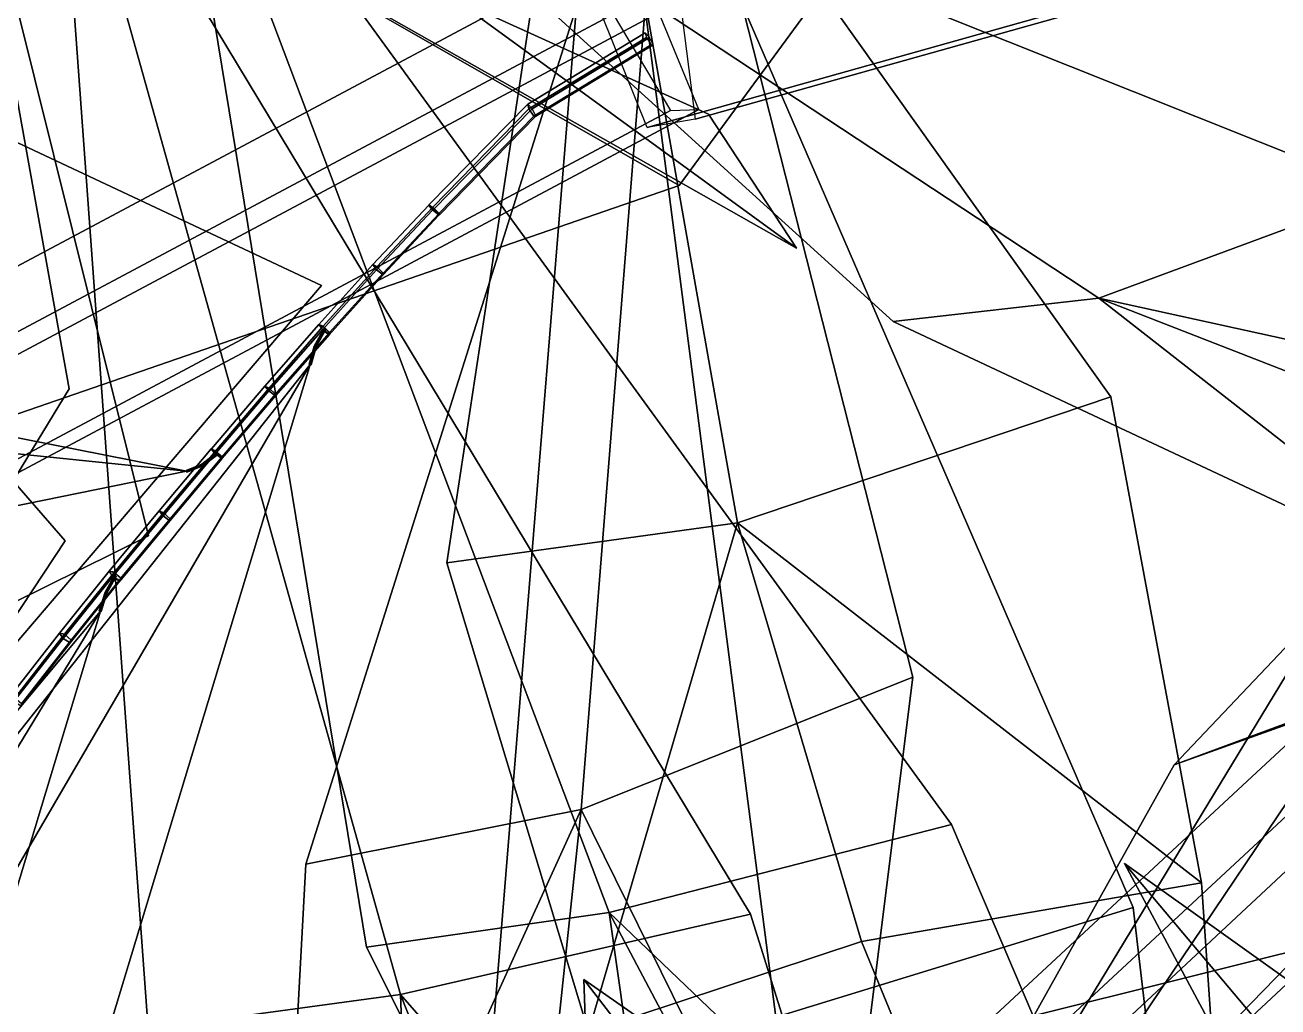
# Model space of a CAD drawing. Header units: metres. Extents: x -422 to 269, y -311 to 154.
# Drawn here: x -290.97 to -252.18, y -52.61 to -22.19 of the extents above; entities that cross this region are included whole.
import ezdxf

# ---------------------------------------------------------------- set-up
doc = ezdxf.new("R2010")
doc.units = ezdxf.units.M

msp = doc.modelspace()

# ---------------------------------------------------------------- linework, layer by layer
at = {"layer": 'coral-li_Intrnd', "color": 3}
for points in [[(-243.711, -13.9085, 407.8136), (-270.6936, -21.4651, 396.0328), (-270.2209, -25.1089, 397.2936), (-243.6402, -17.6424, 408.8831)], [(-245.3769, -17.9517, 412.3441), (-271.7106, -25.3629, 400.8723), (-273.1179, -21.8784, 401.8565), (-246.5371, -14.4119, 413.446)], [(-243.6402, -17.6424, 408.8831), (-270.2209, -25.1089, 397.2936), (-271.7106, -25.3629, 400.8723), (-245.3769, -17.9517, 412.3441)], [(-272.7673, -21.8515, 401.6911), (-296.442, -34.4871, 395.6063), (-296.6913, -32.5803, 392.6165), (-273.0166, -19.9447, 398.7014)], [(-273.0166, -19.9447, 398.7014), (-296.6913, -32.5803, 392.6165), (-295.0282, -34.4349, 389.9971), (-271.3535, -21.7993, 396.0819)], [(-270.9852, -24.8397, 400.9625), (-294.6599, -37.4753, 394.8776), (-296.442, -34.4871, 395.6063), (-272.7673, -21.8515, 401.6911)], [(-271.3535, -21.7993, 396.0819), (-295.0282, -34.4349, 389.9971), (-293.7911, -37.4432, 391.4308), (-270.1164, -24.8076, 397.5157)], [(-270.1164, -24.8076, 397.5157), (-293.7911, -37.4432, 391.4308), (-294.6599, -37.4753, 394.8776), (-270.9852, -24.8397, 400.9625)], [(-244.2177, -41.1907, 472.059), (-264.4216, -60.05975, 483.3655), (-267.1148, -58.6054, 480.9734), (-246.3694, -39.3203, 469.4205)], [(-246.3694, -39.3203, 469.4205), (-267.1148, -58.6054, 480.9734), (-267.0111, -60.7163, 477.636), (-246.2657, -41.4311, 466.0831)], [(-246.2657, -41.4311, 466.0831), (-267.0111, -60.7163, 477.636), (-264.2563, -63.4244, 478.0458), (-244.0524, -44.5553, 466.7393)], [(-242.7938, -44.4076, 470.4114), (-262.6651, -63.02094, 481.5665), (-264.4216, -60.05975, 483.3655), (-244.2177, -41.1907, 472.059)], [(-244.0524, -44.5553, 466.7393), (-264.2563, -63.4244, 478.0458), (-262.6651, -63.02094, 481.5665), (-242.7938, -44.4076, 470.4114)]]:
    msp.add_3dface(points, dxfattribs=at)
at = {"layer": 'coral-li_Leaf', "color": 3}
for points in [[(-273.6476, -10.8161, 352.3002), (-277.9185, -38.8519, 313.9145), (-268.913, -37.6129, 314.0148)], [(-273.6476, -10.8161, 352.3002), (-268.913, -37.6129, 314.0148), (-277.9185, -38.8519, 313.9145)], [(-268.913, -37.6129, 314.0148), (-257.3582, -33.7088, 312.5165), (-273.6476, -10.8161, 352.3002)], [(-268.913, -37.6129, 314.0148), (-273.6476, -10.8161, 352.3002), (-257.3582, -33.7088, 312.5165)], [(-273.0825, -11.5669, 357.4895), (-276.5799, -54.5919, 337.1344), (-267.7316, -52.926, 335.8782)], [(-273.0825, -11.5669, 357.4895), (-267.7316, -52.926, 335.8782), (-276.5799, -54.5919, 337.1344)], [(-267.7316, -52.926, 335.8782), (-256.6685, -49.5202, 331.7544), (-273.0825, -11.5669, 357.4895)], [(-267.7316, -52.926, 335.8782), (-273.0825, -11.5669, 357.4895), (-256.6685, -49.5202, 331.7544)], [(-271.0482, -12.5815, 367.3491), (-282.2769, -48.1854, 337.6172), (-273.7515, -46.4879, 334.9562)], [(-271.0482, -12.5815, 367.3491), (-273.7515, -46.4879, 334.9562), (-282.2769, -48.1854, 337.6172)], [(-273.7515, -46.4879, 334.9562), (-263.4908, -42.3887, 329.579), (-271.0482, -12.5815, 367.3491)], [(-273.7515, -46.4879, 334.9562), (-271.0482, -12.5815, 367.3491), (-263.4908, -42.3887, 329.579)], [(-283.9316, -13.3603, 309.0823), (-264.0994, -31.3759, 275.0538), (-257.7298, -30.6494, 280.2464)], [(-283.9316, -13.3603, 309.0823), (-257.7298, -30.6494, 280.2464), (-264.0994, -31.3759, 275.0538)], [(-257.7298, -30.6494, 280.2464), (-248.8478, -27.3729, 286.1396), (-283.9316, -13.3603, 309.0823)], [(-257.7298, -30.6494, 280.2464), (-283.9316, -13.3603, 309.0823), (-248.8478, -27.3729, 286.1396)], [(-286.4928, -13.6432, 313.0461), (-280.3979, -50.753, 291.5628), (-272.8845, -49.6816, 294.7975)], [(-286.4928, -13.6432, 313.0461), (-272.8845, -49.6816, 294.7975), (-280.3979, -50.753, 291.5628)], [(-272.8845, -49.6816, 294.7975), (-262.2934, -46.9584, 296.9811), (-286.4928, -13.6432, 313.0461)], [(-272.8845, -49.6816, 294.7975), (-286.4928, -13.6432, 313.0461), (-262.2934, -46.9584, 296.9811)], [(-290.0093, -14.105, 321.6551), (-287.1594, -53.2818, 303.4102), (-279.3433, -52.219, 305.8271)], [(-290.0093, -14.105, 321.6551), (-279.3433, -52.219, 305.8271), (-287.1594, -53.2818, 303.4102)], [(-279.3433, -52.219, 305.8271), (-268.5117, -49.7369, 306.7613), (-290.0093, -14.105, 321.6551)], [(-279.3433, -52.219, 305.8271), (-290.0093, -14.105, 321.6551), (-268.5117, -49.7369, 306.7613)], [(-257.7298, -30.6494, 280.2464), (-231.769, -36.355, 267.0864), (-248.8478, -27.3729, 286.1396)], [(-257.7298, -30.6494, 280.2464), (-248.8478, -27.3729, 286.1396), (-231.769, -36.355, 267.0864)], [(-216.0357, -31.01356, 418.2515), (-255.3912, -45.1022, 394.6017), (-210.2955, -28.4074, 405.0786)], [(-216.0357, -31.01356, 418.2515), (-210.2955, -28.4074, 405.0786), (-255.3912, -45.1022, 394.6017)], [(-210.2955, -28.4074, 405.0786), (-255.3912, -45.1022, 394.6017), (-250.456, -39.8937, 382.2015)], [(-210.2955, -28.4074, 405.0786), (-250.456, -39.8937, 382.2015), (-255.3912, -45.1022, 394.6017)], [(-285.9691, -36.01494, 400.4753), (-322.0363, -28.886, 430.9064), (-316.044, -32.9246, 436.4225)], [(-285.9691, -36.01494, 400.4753), (-316.044, -32.9246, 436.4225), (-322.0363, -28.886, 430.9064)], [(-264.0994, -31.3759, 275.0538), (-245.86, -39.9379, 256.8834), (-257.7298, -30.6494, 280.2464)], [(-264.0994, -31.3759, 275.0538), (-257.7298, -30.6494, 280.2464), (-245.86, -39.9379, 256.8834)], [(-257.7298, -30.6494, 280.2464), (-245.86, -39.9379, 256.8834), (-239.6695, -37.6976, 261.5911)], [(-257.7298, -30.6494, 280.2464), (-239.6695, -37.6976, 261.5911), (-245.86, -39.9379, 256.8834)], [(-257.7298, -30.6494, 280.2464), (-239.6695, -37.6976, 261.5911), (-231.769, -36.355, 267.0864)], [(-257.7298, -30.6494, 280.2464), (-231.769, -36.355, 267.0864), (-239.6695, -37.6976, 261.5911)], [(-316.044, -32.9246, 436.4225), (-309.2297, -40.7508, 443.0039), (-285.9691, -36.01494, 400.4753)], [(-316.044, -32.9246, 436.4225), (-285.9691, -36.01494, 400.4753), (-309.2297, -40.7508, 443.0039)], [(-282.1401, -32.7081, 399.3037), (-311.7424, -70.08252, 401.4417), (-305.4226, -72.6834, 407.4368)], [(-282.1401, -32.7081, 399.3037), (-305.4226, -72.6834, 407.4368), (-311.7424, -70.08252, 401.4417)], [(-305.4226, -72.6834, 407.4368), (-295.6685, -77.3659, 413.2617), (-282.1401, -32.7081, 399.3037)], [(-305.4226, -72.6834, 407.4368), (-282.1401, -32.7081, 399.3037), (-295.6685, -77.3659, 413.2617)], [(-268.913, -37.6129, 314.0148), (-254.5533, -48.7565, 286.8525), (-257.3582, -33.7088, 312.5165)], [(-268.913, -37.6129, 314.0148), (-257.3582, -33.7088, 312.5165), (-254.5533, -48.7565, 286.8525)], [(-250.456, -39.8937, 382.2015), (-276.1981, -82.3508, 347.9159), (-244.9647, -35.9627, 366.3825)], [(-250.456, -39.8937, 382.2015), (-244.9647, -35.9627, 366.3825), (-276.1981, -82.3508, 347.9159)], [(-277.9185, -38.8519, 313.9145), (-273.5285, -53.3758, 288.1529), (-268.913, -37.6129, 314.0148)], [(-277.9185, -38.8519, 313.9145), (-268.913, -37.6129, 314.0148), (-273.5285, -53.3758, 288.1529)], [(-268.913, -37.6129, 314.0148), (-273.5285, -53.3758, 288.1529), (-265.075, -50.5821, 287.6325)], [(-268.913, -37.6129, 314.0148), (-265.075, -50.5821, 287.6325), (-273.5285, -53.3758, 288.1529)], [(-268.913, -37.6129, 314.0148), (-265.075, -50.5821, 287.6325), (-254.5533, -48.7565, 286.8525)], [(-268.913, -37.6129, 314.0148), (-254.5533, -48.7565, 286.8525), (-265.075, -50.5821, 287.6325)], [(-238.7747, -37.8485, 415.8614), (-290.0827, -90.6017, 398.9968), (-238.4681, -40.3629, 398.9482)], [(-238.7747, -37.8485, 415.8614), (-238.4681, -40.3629, 398.9482), (-290.0827, -90.6017, 398.9968)], [(-255.3912, -45.1022, 394.6017), (-276.1981, -82.3508, 347.9159), (-250.456, -39.8937, 382.2015)], [(-255.3912, -45.1022, 394.6017), (-250.456, -39.8937, 382.2015), (-276.1981, -82.3508, 347.9159)], [(-225.9932, -40.3262, 466.6774), (-255.1822, -82.1746, 452.4463), (-246.9257, -86.838, 455.8946)], [(-225.9932, -40.3262, 466.6774), (-246.9257, -86.838, 455.8946), (-255.1822, -82.1746, 452.4463)], [(-288.6408, -40.3478, 401.3572), (-318.5131, -76.08722, 411.7522), (-311.5917, -78.1057, 417.2898)], [(-288.6408, -40.3478, 401.3572), (-311.5917, -78.1057, 417.2898), (-318.5131, -76.08722, 411.7522)], [(-311.5917, -78.1057, 417.2898), (-301.3199, -82.3274, 422.5496), (-288.6408, -40.3478, 401.3572)], [(-311.5917, -78.1057, 417.2898), (-288.6408, -40.3478, 401.3572), (-301.3199, -82.3274, 422.5496)], [(-238.4681, -40.3629, 398.9482), (-290.0827, -90.6017, 398.9968), (-239.4201, -46.04441, 379.2405)], [(-238.4681, -40.3629, 398.9482), (-239.4201, -46.04441, 379.2405), (-290.0827, -90.6017, 398.9968)], [(-185.5471, -41.2887, 422.6147), (-261.8304, -60.6602, 445.2802), (-193.4057, -44.993, 399.2751)], [(-185.5471, -41.2887, 422.6147), (-193.4057, -44.993, 399.2751), (-261.8304, -60.6602, 445.2802)], [(-193.4057, -44.993, 399.2751), (-281.1758, -62.2193, 395.2979), (-206.4113, -42.6401, 368.3156)], [(-193.4057, -44.993, 399.2751), (-206.4113, -42.6401, 368.3156), (-281.1758, -62.2193, 395.2979)], [(-273.7515, -46.4879, 334.9562), (-265.9691, -62.2893, 307.4258), (-263.4908, -42.3887, 329.579)], [(-273.7515, -46.4879, 334.9562), (-263.4908, -42.3887, 329.579), (-265.9691, -62.2893, 307.4258)], [(-193.4057, -44.993, 399.2751), (-269.9305, -59.5522, 422.2572), (-281.1758, -62.2193, 395.2979)], [(-193.4057, -44.993, 399.2751), (-281.1758, -62.2193, 395.2979), (-269.9305, -59.5522, 422.2572)], [(-193.4057, -44.993, 399.2751), (-261.8304, -60.6602, 445.2802), (-269.9305, -59.5522, 422.2572)], [(-193.4057, -44.993, 399.2751), (-269.9305, -59.5522, 422.2572), (-261.8304, -60.6602, 445.2802)], [(-227.7505, -44.8843, 470.0822), (-260.2153, -52.9921, 511.1445), (-251.2775, -53.5013, 515.7988)], [(-227.7505, -44.8843, 470.0822), (-251.2775, -53.5013, 515.7988), (-260.2153, -52.9921, 511.1445)], [(-282.2769, -48.1854, 337.6172), (-283.3178, -67.5127, 314.8302), (-273.7515, -46.4879, 334.9562)], [(-282.2769, -48.1854, 337.6172), (-273.7515, -46.4879, 334.9562), (-283.3178, -67.5127, 314.8302)], [(-273.7515, -46.4879, 334.9562), (-283.3178, -67.5127, 314.8302), (-275.6522, -64.4547, 311.45)], [(-273.7515, -46.4879, 334.9562), (-275.6522, -64.4547, 311.45), (-283.3178, -67.5127, 314.8302)], [(-273.7515, -46.4879, 334.9562), (-275.6522, -64.4547, 311.45), (-265.9691, -62.2893, 307.4258)], [(-273.7515, -46.4879, 334.9562), (-265.9691, -62.2893, 307.4258), (-275.6522, -64.4547, 311.45)], [(-272.8845, -49.6816, 294.7975), (-253.0193, -68.6848, 283.6641), (-262.2934, -46.9584, 296.9811)], [(-272.8845, -49.6816, 294.7975), (-262.2934, -46.9584, 296.9811), (-253.0193, -68.6848, 283.6641)], [(-240.3804, -79.08681, 665.0847), (-256.9279, -48.1629, 658.2689), (-235.0877, -74.1363, 661.4813)], [(-240.3804, -79.08681, 665.0847), (-235.0877, -74.1363, 661.4813), (-256.9279, -48.1629, 658.2689)], [(-235.0877, -74.1363, 661.4813), (-256.9279, -48.1629, 658.2689), (-229.8847, -67.4779, 656.6841)], [(-235.0877, -74.1363, 661.4813), (-229.8847, -67.4779, 656.6841), (-256.9279, -48.1629, 658.2689)], [(-265.075, -50.5821, 287.6325), (-252.293, -81.6965, 270.9177), (-254.5533, -48.7565, 286.8525)], [(-265.075, -50.5821, 287.6325), (-254.5533, -48.7565, 286.8525), (-252.293, -81.6965, 270.9177)], [(-267.7316, -52.926, 335.8782), (-253.7162, -74.7016, 315.9392), (-256.6685, -49.5202, 331.7544)], [(-267.7316, -52.926, 335.8782), (-256.6685, -49.5202, 331.7544), (-253.7162, -74.7016, 315.9392)], [(-280.3979, -50.753, 291.5628), (-269.712, -72.07699, 278.6302), (-272.8845, -49.6816, 294.7975)], [(-280.3979, -50.753, 291.5628), (-272.8845, -49.6816, 294.7975), (-269.712, -72.07699, 278.6302)], [(-279.3433, -52.219, 305.8271), (-261.236, -72.9751, 294.8267), (-268.5117, -49.7369, 306.7613)], [(-279.3433, -52.219, 305.8271), (-268.5117, -49.7369, 306.7613), (-261.236, -72.9751, 294.8267)], [(-272.8845, -49.6816, 294.7975), (-269.712, -72.07699, 278.6302), (-262.1823, -69.9309, 280.6802)], [(-272.8845, -49.6816, 294.7975), (-262.1823, -69.9309, 280.6802), (-269.712, -72.07699, 278.6302)], [(-272.8845, -49.6816, 294.7975), (-262.1823, -69.9309, 280.6802), (-253.0193, -68.6848, 283.6641)], [(-272.8845, -49.6816, 294.7975), (-253.0193, -68.6848, 283.6641), (-262.1823, -69.9309, 280.6802)], [(-229.7771, -50.3068, 469.1375), (-259.1532, -79.31, 435.9461), (-252.0718, -86.05418, 438.4315)], [(-229.7771, -50.3068, 469.1375), (-252.0718, -86.05418, 438.4315), (-259.1532, -79.31, 435.9461)], [(-273.5285, -53.3758, 288.1529), (-252.293, -81.6965, 270.9177), (-265.075, -50.5821, 287.6325)], [(-273.5285, -53.3758, 288.1529), (-265.075, -50.5821, 287.6325), (-252.293, -81.6965, 270.9177)], [(-273.3302, -61.4991, 540.4148), (-273.675, -51.7597, 583.0114), (-264.447, -63.7409, 544.1619)], [(-273.3302, -61.4991, 540.4148), (-264.447, -63.7409, 544.1619), (-273.675, -51.7597, 583.0114)], [(-264.447, -63.7409, 544.1619), (-273.675, -51.7597, 583.0114), (-254.1989, -65.3343, 549.9643)], [(-264.447, -63.7409, 544.1619), (-254.1989, -65.3343, 549.9643), (-273.675, -51.7597, 583.0114)], [(-287.1594, -53.2818, 303.4102), (-278.4297, -76.1412, 291.6887), (-279.3433, -52.219, 305.8271)], [(-287.1594, -53.2818, 303.4102), (-279.3433, -52.219, 305.8271), (-278.4297, -76.1412, 291.6887)], [(-279.3433, -52.219, 305.8271), (-278.4297, -76.1412, 291.6887), (-270.6753, -74.1211, 292.8257)], [(-279.3433, -52.219, 305.8271), (-270.6753, -74.1211, 292.8257), (-278.4297, -76.1412, 291.6887)], [(-279.3433, -52.219, 305.8271), (-270.6753, -74.1211, 292.8257), (-261.236, -72.9751, 294.8267)], [(-279.3433, -52.219, 305.8271), (-261.236, -72.9751, 294.8267), (-270.6753, -74.1211, 292.8257)]]:
    msp.add_3dface(points, dxfattribs=at)
at = {"layer": 'coral-li_Mrstm', "color": 3}
for points in [[(-293.0314, -14.3957, 339.1955), (-286.9134, -6.7545, 295.9153), (-298.9386, -31.07598, 285.6904)], [(-293.0314, -14.3957, 339.1955), (-298.9386, -31.07598, 285.6904), (-286.9134, -6.7545, 295.9153)], [(-306.7988, -18.4955, 350.9294), (-287.5465, -11.7076, 329.086), (-306.4187, -32.3052, 308.7614)], [(-306.7988, -18.4955, 350.9294), (-306.4187, -32.3052, 308.7614), (-287.5465, -11.7076, 329.086)], [(-293.0314, -14.3957, 339.1955), (-287.1533, -38.01124, 352.2981), (-298.6679, -43.7095, 337.5234)], [(-293.0314, -14.3957, 339.1955), (-298.6679, -43.7095, 337.5234), (-287.1533, -38.01124, 352.2981)], [(-293.0314, -14.3957, 339.1955), (-296.6052, -44.9613, 344.3309), (-289.6021, -33.4617, 358.3988)], [(-293.0314, -14.3957, 339.1955), (-289.6021, -33.4617, 358.3988), (-296.6052, -44.9613, 344.3309)], [(-293.0314, -14.3957, 339.1955), (-270.7169, -27.1651, 323.9355), (-294.3455, -35.3232, 300.0892)], [(-293.0314, -14.3957, 339.1955), (-294.3455, -35.3232, 300.0892), (-270.7169, -27.1651, 323.9355)], [(-293.0314, -14.3957, 339.1955), (-276.915, -21.9501, 298.3951), (-267.0883, -29.09787, 330.0192)], [(-293.0314, -14.3957, 339.1955), (-267.0883, -29.09787, 330.0192), (-276.915, -21.9501, 298.3951)], [(-293.0314, -14.3957, 339.1955), (-267.0883, -29.09787, 330.0192), (-269.8078, -24.9542, 348.8506)], [(-293.0314, -14.3957, 339.1955), (-269.8078, -24.9542, 348.8506), (-267.0883, -29.09787, 330.0192)], [(-293.0314, -14.3957, 339.1955), (-266.4326, -21.314, 342.1223), (-270.7169, -27.1651, 323.9355)], [(-293.0314, -14.3957, 339.1955), (-270.7169, -27.1651, 323.9355), (-266.4326, -21.314, 342.1223)], [(-306.7988, -18.4955, 350.9294), (-294.7826, -45.8224, 341.8602), (-289.7259, -38.1642, 359.0348)], [(-306.7988, -18.4955, 350.9294), (-289.7259, -38.1642, 359.0348), (-294.7826, -45.8224, 341.8602)], [(-306.7988, -18.4955, 350.9294), (-281.7906, -30.2628, 350.7097), (-293.2276, -43.6413, 342.1331)], [(-306.7988, -18.4955, 350.9294), (-293.2276, -43.6413, 342.1331), (-281.7906, -30.2628, 350.7097)]]:
    msp.add_3dface(points, dxfattribs=at)
at = {"layer": 'coral-li_Petiole', "color": 3}
for points in [[(-271.7342, -22.5743, 399.1975), (-275.3696, -24.7822, 398.4525), (-275.4061, -24.641, 398.2122), (-271.7707, -22.4332, 398.9572)], [(-271.7707, -22.4332, 398.9572), (-275.4061, -24.641, 398.2122), (-275.2746, -24.7876, 398.0051), (-271.6392, -22.5798, 398.7501)], [(-271.5829, -22.8047, 399.1423), (-275.2184, -25.01261, 398.3973), (-275.3696, -24.7822, 398.4525), (-271.7342, -22.5743, 399.1975)], [(-271.6392, -22.5798, 398.7501), (-275.2746, -24.7876, 398.0051), (-275.16, -25.01596, 398.1224), (-271.5246, -22.8081, 398.8673)], [(-271.5246, -22.8081, 398.8673), (-275.16, -25.01596, 398.1224), (-275.2184, -25.01261, 398.3973), (-271.5829, -22.8047, 399.1423)], [(-275.3696, -24.7822, 398.4525), (-278.3622, -27.848, 398.7231), (-278.4702, -27.7637, 398.4777), (-275.4061, -24.641, 398.2122)], [(-275.4061, -24.641, 398.2122), (-278.4702, -27.7637, 398.4777), (-278.3387, -27.9104, 398.2706), (-275.2746, -24.7876, 398.0051)], [(-275.2184, -25.01261, 398.3973), (-278.1669, -28.04339, 398.671), (-278.3622, -27.848, 398.7231), (-275.3696, -24.7822, 398.4525)], [(-275.2746, -24.7876, 398.0051), (-278.3387, -27.9104, 398.2706), (-278.1526, -28.08173, 398.3929), (-275.16, -25.01596, 398.1224)], [(-275.16, -25.01596, 398.1224), (-278.1526, -28.08173, 398.3929), (-278.1669, -28.04339, 398.671), (-275.2184, -25.01261, 398.3973)], [(-278.3503, -27.8362, 398.7215), (-280.0829, -29.6809, 399.1003), (-280.2078, -29.6135, 398.8577), (-278.4752, -27.7688, 398.4789)], [(-278.4752, -27.7688, 398.4789), (-280.2078, -29.6135, 398.8577), (-280.0862, -29.7699, 398.6517), (-278.3536, -27.9253, 398.2729)], [(-278.3536, -27.9253, 398.2729), (-280.0862, -29.7699, 398.6517), (-279.8892, -29.9303, 398.7719), (-278.1566, -28.08566, 398.3932)], [(-278.1546, -28.03094, 398.6689), (-279.8872, -29.8755, 399.0476), (-280.0829, -29.6809, 399.1003), (-278.3503, -27.8362, 398.7215)], [(-278.1566, -28.08566, 398.3932), (-279.8892, -29.9303, 398.7719), (-279.8872, -29.8755, 399.0476), (-278.1546, -28.03094, 398.6689)], [(-280.0829, -29.6809, 399.1003), (-281.7375, -31.5179, 399.6924), (-281.8785, -31.4674, 399.4545), (-280.2078, -29.6135, 398.8577)], [(-280.2078, -29.6135, 398.8577), (-281.8785, -31.4674, 399.4545), (-281.7666, -31.6338, 399.2509), (-280.0862, -29.7699, 398.6517)], [(-280.0862, -29.7699, 398.6517), (-281.7666, -31.6338, 399.2509), (-281.5591, -31.7831, 399.3677), (-279.8892, -29.9303, 398.7719)], [(-279.8872, -29.8755, 399.0476), (-281.5413, -31.7119, 399.639), (-281.7375, -31.5179, 399.6924), (-280.0829, -29.6809, 399.1003)], [(-279.8892, -29.9303, 398.7719), (-281.5591, -31.7831, 399.3677), (-281.5413, -31.7119, 399.639), (-279.8872, -29.8755, 399.0476)], [(-281.7505, -31.5332, 399.6964), (-283.418, -33.4375, 400.0721), (-283.5467, -33.3724, 399.8308), (-281.8792, -31.4681, 399.4551)], [(-281.8792, -31.4681, 399.4551), (-283.5467, -33.3724, 399.8308), (-283.4214, -33.5232, 399.6228), (-281.7539, -31.6189, 399.2471)], [(-281.7539, -31.6189, 399.2471), (-283.4214, -33.5232, 399.6228), (-283.2183, -33.6778, 399.7405), (-281.5508, -31.7735, 399.3649)], [(-281.5487, -31.7208, 399.6409), (-283.2162, -33.6251, 400.0166), (-283.418, -33.4375, 400.0721), (-281.7505, -31.5332, 399.6964)], [(-281.5508, -31.7735, 399.3649), (-283.2183, -33.6778, 399.7405), (-283.2162, -33.6251, 400.0166), (-281.5487, -31.7208, 399.6409)], [(-281.7091, -31.6167, 399.511), (-281.9986, -32.1441, 399.4983), (-282.0159, -32.1337, 399.4647), (-281.7264, -31.6064, 399.4774)], [(-281.7264, -31.6064, 399.4774), (-282.0159, -32.1337, 399.4647), (-281.9925, -32.1459, 399.4348), (-281.703, -31.6185, 399.4475)], [(-281.6755, -31.6349, 399.5023), (-281.965, -32.1623, 399.4897), (-281.9986, -32.1441, 399.4983), (-281.7091, -31.6167, 399.511)], [(-281.703, -31.6185, 399.4475), (-281.9925, -32.1459, 399.4348), (-281.9612, -32.1634, 399.4507), (-281.6718, -31.6361, 399.4634)], [(-281.6718, -31.6361, 399.4634), (-281.9612, -32.1634, 399.4507), (-281.965, -32.1623, 399.4897), (-281.6755, -31.6349, 399.5023)], [(-281.9986, -32.1441, 399.4983), (-282.156, -32.7123, 399.3328), (-282.1718, -32.6983, 399.2998), (-282.0159, -32.1337, 399.4647)], [(-282.0159, -32.1337, 399.4647), (-282.1718, -32.6983, 399.2998), (-282.1433, -32.6979, 399.272), (-281.9925, -32.1459, 399.4348)], [(-281.965, -32.1623, 399.4897), (-282.1183, -32.7206, 399.3258), (-282.156, -32.7123, 399.3328), (-281.9986, -32.1441, 399.4983)], [(-281.9925, -32.1459, 399.4348), (-282.1433, -32.6979, 399.272), (-282.1105, -32.7118, 399.2885), (-281.9612, -32.1634, 399.4507)], [(-281.9612, -32.1634, 399.4507), (-282.1105, -32.7118, 399.2885), (-282.1183, -32.7206, 399.3258), (-281.965, -32.1623, 399.4897)], [(-283.418, -33.4375, 400.0721), (-285.0873, -35.3977, 400.2276), (-285.2036, -35.3177, 399.9846), (-283.5467, -33.3724, 399.8308)], [(-283.5467, -33.3724, 399.8308), (-285.2036, -35.3177, 399.9846), (-285.065, -35.4524, 399.774), (-283.4214, -33.5232, 399.6228)], [(-283.2162, -33.6251, 400.0166), (-284.88, -35.5787, 400.1707), (-285.0873, -35.3977, 400.2276), (-283.418, -33.4375, 400.0721)], [(-283.4214, -33.5232, 399.6228), (-285.065, -35.4524, 399.774), (-284.8663, -35.6124, 399.892), (-283.2183, -33.6778, 399.7405)], [(-283.2183, -33.6778, 399.7405), (-284.8663, -35.6124, 399.892), (-284.88, -35.5787, 400.1707), (-283.2162, -33.6251, 400.0166)], [(-285.0674, -35.3758, 400.2242), (-286.6814, -37.2963, 400.7288), (-286.8207, -37.2417, 400.4909), (-285.2068, -35.3212, 399.9863)], [(-285.2068, -35.3212, 399.9863), (-286.8207, -37.2417, 400.4909), (-286.7009, -37.3971, 400.2831), (-285.0869, -35.4765, 399.7785)], [(-285.0869, -35.4765, 399.7785), (-286.7009, -37.3971, 400.2831), (-286.4904, -37.5439, 400.3975), (-284.8764, -35.6234, 399.8929)], [(-284.8644, -35.5615, 400.1668), (-286.4784, -37.482, 400.6714), (-286.6814, -37.2963, 400.7288), (-285.0674, -35.3758, 400.2242)], [(-284.8764, -35.6234, 399.8929), (-286.4904, -37.5439, 400.3975), (-286.4784, -37.482, 400.6714), (-284.8644, -35.5615, 400.1668)], [(-285.023, -35.4542, 400.0378), (-285.4844, -35.7995, 400.211), (-285.5033, -35.7909, 400.1778), (-285.0419, -35.4456, 400.0045)], [(-285.0419, -35.4456, 400.0045), (-285.5033, -35.7909, 400.1778), (-285.493, -35.8182, 400.1507), (-285.0317, -35.473, 399.9774)], [(-285.0317, -35.473, 399.9774), (-285.493, -35.8182, 400.1507), (-285.468, -35.843, 400.1678), (-285.0067, -35.4978, 399.9946)], [(-285.0014, -35.4863, 400.0316), (-285.4627, -35.8315, 400.2049), (-285.4844, -35.7995, 400.211), (-285.023, -35.4542, 400.0378)], [(-285.0067, -35.4978, 399.9946), (-285.468, -35.843, 400.1678), (-285.4627, -35.8315, 400.2049), (-285.0014, -35.4863, 400.0316)], [(-285.4844, -35.7995, 400.211), (-285.9631, -35.9932, 400.5), (-285.985, -35.9863, 400.4683), (-285.5033, -35.7909, 400.1778)], [(-285.5033, -35.7909, 400.1778), (-285.985, -35.9863, 400.4683), (-285.9848, -36.01947, 400.4462), (-285.493, -35.8182, 400.1507)], [(-285.493, -35.8182, 400.1507), (-285.9848, -36.01947, 400.4462), (-285.9628, -36.04602, 400.4647), (-285.468, -35.843, 400.1678)], [(-285.4627, -35.8315, 400.2049), (-285.9495, -36.0299, 400.4978), (-285.9631, -35.9932, 400.5), (-285.4844, -35.7995, 400.211)], [(-285.468, -35.843, 400.1678), (-285.9628, -36.04602, 400.4647), (-285.9495, -36.0299, 400.4978), (-285.4627, -35.8315, 400.2049)], [(-286.6814, -37.2963, 400.7288), (-288.2016, -39.1357, 401.5675), (-288.363, -39.1058, 401.3394), (-286.8207, -37.2417, 400.4909)], [(-286.8207, -37.2417, 400.4909), (-288.363, -39.1058, 401.3394), (-288.2614, -39.2814, 401.1382), (-286.7009, -37.3971, 400.2831)], [(-286.7009, -37.3971, 400.2831), (-288.2614, -39.2814, 401.1382), (-288.0396, -39.4156, 401.2467), (-286.4904, -37.5439, 400.3975)], [(-286.4784, -37.482, 400.6714), (-288.0028, -39.326, 401.5105), (-288.2016, -39.1357, 401.5675), (-286.6814, -37.2963, 400.7288)], [(-286.4904, -37.5439, 400.3975), (-288.0396, -39.4156, 401.2467), (-288.0028, -39.326, 401.5105), (-286.4784, -37.482, 400.6714)], [(-288.2093, -39.1453, 401.5716), (-289.7466, -41.06121, 402.2886), (-289.9018, -41.02329, 402.0573), (-288.3644, -39.1074, 401.3403)], [(-288.3644, -39.1074, 401.3403), (-289.9018, -41.02329, 402.0573), (-289.7918, -41.1884, 401.8516), (-288.2545, -39.2726, 401.1346)], [(-288.0063, -39.3305, 401.5122), (-289.5436, -41.2463, 402.2292), (-289.7466, -41.06121, 402.2886), (-288.2093, -39.1453, 401.5716)], [(-288.2545, -39.2726, 401.1346), (-289.7918, -41.1884, 401.8516), (-289.5714, -41.3245, 401.9607), (-288.0341, -39.4087, 401.2437)], [(-288.0341, -39.4087, 401.2437), (-289.5714, -41.3245, 401.9607), (-289.5436, -41.2463, 402.2292), (-288.0063, -39.3305, 401.5122)], [(-288.1833, -39.2438, 401.3909), (-288.4676, -39.7698, 401.4583), (-288.4882, -39.7629, 401.4257), (-288.2039, -39.2368, 401.3583)], [(-288.2039, -39.2368, 401.3583), (-288.4882, -39.7629, 401.4257), (-288.4677, -39.7779, 401.395), (-288.1833, -39.2519, 401.3276)], [(-288.1833, -39.2519, 401.3276), (-288.4677, -39.7779, 401.395), (-288.4349, -39.7938, 401.4094), (-288.1506, -39.2677, 401.342)], [(-288.1505, -39.2628, 401.3808), (-288.4348, -39.7888, 401.4482), (-288.4676, -39.7698, 401.4583), (-288.1833, -39.2438, 401.3909)], [(-288.1506, -39.2677, 401.342), (-288.4349, -39.7938, 401.4094), (-288.4348, -39.7888, 401.4482), (-288.1505, -39.2628, 401.3808)], [(-288.4676, -39.7698, 401.4583), (-288.6533, -40.3476, 401.3882), (-288.6726, -40.3374, 401.3556), (-288.4882, -39.7629, 401.4257)], [(-288.4882, -39.7629, 401.4257), (-288.6726, -40.3374, 401.3556), (-288.6475, -40.3417, 401.325), (-288.4677, -39.7779, 401.395)], [(-288.4348, -39.7888, 401.4482), (-288.6169, -40.358, 401.3782), (-288.6533, -40.3476, 401.3882), (-288.4676, -39.7698, 401.4583)], [(-288.4677, -39.7779, 401.395), (-288.6475, -40.3417, 401.325), (-288.6133, -40.3544, 401.3394), (-288.4349, -39.7938, 401.4094)], [(-288.4349, -39.7938, 401.4094), (-288.6133, -40.3544, 401.3394), (-288.6169, -40.358, 401.3782), (-288.4348, -39.7888, 401.4482)], [(-289.7466, -41.06121, 402.2886), (-291.2851, -43.03626, 402.8777), (-291.4339, -42.99, 402.6437), (-289.9018, -41.02329, 402.0573)], [(-289.9018, -41.02329, 402.0573), (-291.4339, -42.99, 402.6437), (-291.3157, -43.1445, 402.4344), (-289.7918, -41.1884, 401.8516)], [(-289.5436, -41.2463, 402.2292), (-291.0779, -43.2159, 402.8163), (-291.2851, -43.03626, 402.8777), (-289.7466, -41.06121, 402.2886)], [(-289.7918, -41.1884, 401.8516), (-291.3157, -43.1445, 402.4344), (-291.0967, -43.2825, 402.5439), (-289.5714, -41.3245, 401.9607)], [(-289.5714, -41.3245, 401.9607), (-291.0967, -43.2825, 402.5439), (-291.0779, -43.2159, 402.8163), (-289.5436, -41.2463, 402.2292)]]:
    msp.add_3dface(points, dxfattribs=at)

doc.saveas('drawing.dxf')
